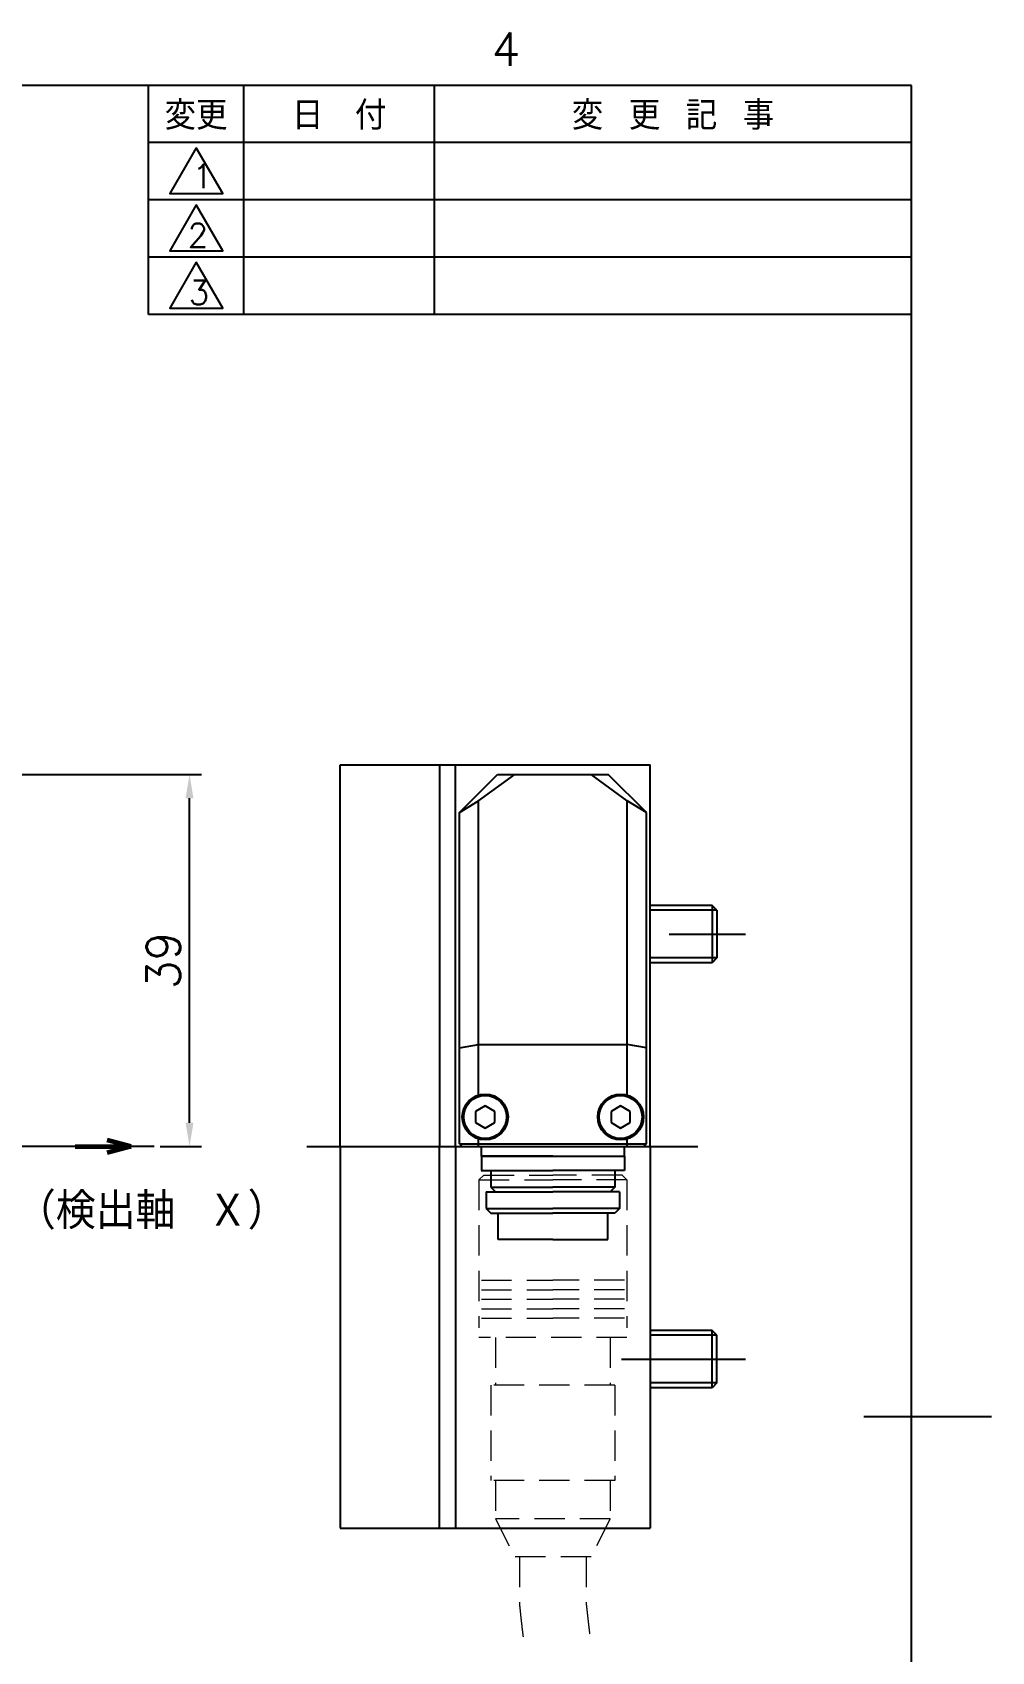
# Model space of a CAD drawing. Extents: x 0 to 418, y 0 to 295.
# Drawn here: x 317.8 to 418.4, y 122.8 to 292.6 of the extents above; entities that cross this region are included whole.
import ezdxf
from ezdxf.enums import TextEntityAlignment as Align

# ---------------------------------------------------------------- set-up
doc = ezdxf.new("R2010")
doc.units = 0
doc.header["$MEASUREMENT"] = 0
doc.linetypes.add('CENTER2', pattern=[28.575, 19.05, -3.175, 3.175, -3.175])
doc.linetypes.add('HIDDEN2', pattern=[4.7625, 3.175, -1.5875])
doc.layers.get('DEFPOINTS').update_dxf_attribs({"linetype": 'CONTINUOUS'})
for name, color, linetype in [('かくれ線', 11, 'HIDDEN2'), ('テキスト', 4, 'CONTINUOUS'), ('中心線', 1, 'CENTER2'), ('図面枠', 7, 'CONTINUOUS'), ('外形線', 3, 'CONTINUOUS'), ('外形補助線', 11, 'CONTINUOUS'), ('寸法', 4, 'CONTINUOUS')]:
    doc.layers.add(name, color=color, linetype=linetype)
doc.styles.get("Standard").update_dxf_attribs({"font": 'txt.shx', "bigfont": 'extfont2.shx'})
doc.dimstyles.get("Standard").update_dxf_attribs({"dimtxt": 3.5, "dimasz": 2.5, "dimexe": 1.25, "dimexo": 0.625, "dimgap": 1, "dimtad": 1, "dimdec": 4, "dimdsep": 46, "dimtxsty": 'STANDARD', "dimcen": 0, "dimadec": 0, "dimazin": 0, "dimtfac": 0.6, "dimtdec": 4, "dimtmove": 2, "dimatfit": 3, "dimfxl": 1, "dimtolj": 1, "dimarcsym": 0})

# ---------------------------------------------------------------- blocks, each defined once
blk = doc.blocks.new('*D252')
at = {"layer": 'DEFPOINTS', "color": 0}
for p in [(288.37, 214.78), (334.32, 214.78), (330.62, 175.78)]:
    blk.add_point(p, dxfattribs=at)
at = {"layer": '寸法', "color": 0, "lineweight": -2}
for p, q in [((288.99, 214.78), (335.57, 214.78)), ((334.32, 178.28), (334.32, 212.28)), ((331.24, 175.78), (335.57, 175.78))]:
    blk.add_line(p, q, dxfattribs=at)
at = {"layer": '寸法', "color": 0}
for points in [[(333.9, 212.28), (334.73, 212.28), (334.32, 214.78)], [(333.9, 178.28), (334.73, 178.28), (334.32, 175.78)]]:
    blk.add_solid(points, dxfattribs=at)
at = {"layer": '寸法', "color": 0, "insert": (331.57, 195.28), "char_height": 3.5, "attachment_point": 5, "rotation": 90}
blk.add_mtext('\\A1;39', dxfattribs=at)

msp = doc.modelspace()

# ---------------------------------------------------------------- linework, layer by layer
at = {"layer": 'かくれ線', "lineweight": 5}
for p, q in [((364.65837, 172.28563), (365.15837, 172.78563)), ((364.65837, 172.28563), (372.40837, 172.28563)), ((364.65837, 172.28563), (364.65837, 156.78563)), ((365.15837, 172.78563), (372.40837, 172.78563)), ((379.65837, 172.78563), (372.40837, 172.78563)), ((380.15837, 172.28563), (372.40837, 172.28563)), ((380.15837, 172.28563), (379.65837, 172.78563)), ((380.15837, 172.28563), (380.15837, 156.78563)), ((364.90837, 161.77632), (372.40837, 161.77632)), ((379.90837, 161.77632), (372.40837, 161.77632)), ((364.90837, 160.77632), (372.40837, 160.77632)), ((364.90837, 159.77632), (372.40837, 159.77632)), ((379.90837, 160.77632), (372.40837, 160.77632)), ((379.90837, 159.77632), (372.40837, 159.77632)), ((364.90837, 158.77632), (372.40837, 158.77632)), ((379.90837, 158.77632), (372.40837, 158.77632)), ((364.90837, 157.77632), (372.40837, 157.77632)), ((379.90837, 157.77632), (372.40837, 157.77632)), ((380.15837, 155.77632), (364.65837, 155.77632)), ((366.40837, 155.77632), (366.40837, 150.77632)), ((378.40837, 155.77632), (378.40837, 150.77632)), ((378.90837, 150.77632), (365.90837, 150.77632)), ((365.90837, 150.77632), (365.90837, 140.77632)), ((378.90837, 150.77632), (378.90837, 140.77632)), ((378.90837, 140.77632), (365.90837, 140.77632)), ((366.40837, 140.77632), (366.40837, 136.77632)), ((378.40837, 140.77632), (378.40837, 136.77632)), ((378.40837, 136.77632), (366.40837, 136.77632)), ((366.40837, 136.77632), (368.40837, 132.77632)), ((378.40837, 136.77632), (376.40837, 132.77632)), ((376.40837, 132.77632), (368.40837, 132.77632)), ((368.90837, 132.77632), (368.90837, 127.77632)), ((375.90837, 132.77632), (375.90837, 127.77632))]:
    msp.add_line(p, q, dxfattribs=at)
for points in [[(368.90884, 127.77658, 0), (368.91084, 127.74958, 0), (368.91384, 127.72258, 0), (368.91684, 127.69558, 0), (368.91884, 127.66958, 0), (368.92184, 127.64258, 0), (368.92484, 127.61558, 0), (368.92784, 127.58858, 0), (368.92984, 127.56258, 0), (368.93284, 127.53558, 0), (368.93584, 127.50858, 0), (368.93884, 127.48158, 0), (368.94084, 127.45558, 0), (368.94384, 127.42858, 0), (368.94684, 127.40158, 0), (368.94984, 127.37458, 0), (368.95184, 127.34858, 0), (368.95484, 127.32158, 0), (368.95784, 127.29458, 0), (368.96084, 127.26758, 0), (368.96284, 127.24158, 0), (368.96584, 127.21458, 0), (368.96884, 127.18758, 0), (368.97184, 127.16058, 0), (368.97484, 127.13358, 0), (368.97684, 127.10758, 0), (368.97984, 127.08058, 0), (368.98284, 127.05358, 0), (368.98584, 127.02658, 0), (368.98784, 127.00058, 0), (368.99084, 126.97358, 0), (368.99384, 126.94658, 0), (368.99684, 126.91958, 0), (368.99984, 126.89358, 0), (369.00184, 126.86658, 0), (369.00484, 126.83958, 0), (369.00784, 126.81258, 0), (369.01084, 126.78658, 0), (369.01384, 126.75958, 0), (369.01584, 126.73258, 0), (369.01884, 126.70558, 0), (369.02184, 126.67958, 0), (369.02484, 126.65258, 0), (369.02784, 126.62558, 0), (369.02984, 126.59858, 0), (369.03284, 126.57258, 0), (369.03584, 126.54558, 0), (369.03884, 126.51858, 0), (369.04184, 126.49158, 0), (369.04484, 126.46458, 0), (369.04784, 126.43858, 0), (369.04984, 126.41158, 0), (369.05284, 126.38458, 0), (369.05584, 126.35758, 0), (369.05884, 126.33158, 0), (369.06184, 126.30458, 0), (369.06484, 126.27758, 0), (369.06784, 126.25058, 0), (369.07084, 126.22458, 0), (369.07284, 126.19758, 0), (369.07584, 126.17058, 0), (369.07884, 126.14358, 0), (369.08184, 126.11758, 0), (369.08484, 126.09058, 0), (369.08784, 126.06358, 0), (369.09084, 126.03658, 0), (369.09384, 126.01058, 0), (369.09684, 125.98358, 0), (369.09984, 125.95658, 0), (369.10284, 125.92958, 0), (369.10584, 125.90358, 0), (369.10884, 125.87658, 0), (369.11184, 125.84958, 0), (369.11484, 125.82258, 0), (369.11784, 125.79658, 0), (369.12084, 125.76958, 0), (369.12384, 125.74258, 0), (369.12684, 125.71558, 0), (369.12984, 125.68858, 0), (369.13284, 125.66258, 0), (369.13584, 125.63558, 0), (369.13884, 125.60858, 0), (369.14184, 125.58158, 0), (369.14484, 125.55558, 0), (369.14784, 125.52858, 0), (369.15084, 125.50158, 0), (369.15384, 125.47458, 0), (369.15684, 125.44858, 0), (369.15984, 125.42158, 0), (369.16384, 125.39458, 0), (369.16684, 125.36758, 0), (369.16984, 125.34158, 0), (369.17284, 125.31458, 0), (369.17584, 125.28758, 0), (369.17884, 125.26058, 0), (369.18184, 125.23458, 0), (369.18584, 125.20758, 0), (369.18884, 125.18058, 0), (369.19184, 125.15358, 0), (369.19484, 125.12758, 0), (369.19784, 125.10058, 0), (369.20184, 125.07358, 0), (369.20484, 125.04658, 0), (369.20784, 125.02058, 0), (369.21084, 124.99358, 0), (369.21384, 124.96658, 0), (369.21784, 124.93958, 0), (369.22084, 124.91258, 0), (369.22384, 124.88658, 0), (369.22784, 124.85958, 0), (369.23084, 124.83258, 0), (369.23384, 124.80558, 0), (369.23784, 124.77958, 0), (369.24084, 124.75258, 0), (369.24384, 124.72558, 0), (369.24784, 124.69858, 0), (369.25084, 124.67258, 0), (369.25384, 124.64558, 0), (369.25784, 124.61858, 0), (369.26084, 124.59158, 0), (369.26484, 124.56558, 0), (369.26784, 124.53858, 0), (369.27084, 124.51158, 0), (369.27484, 124.48458, 0), (369.27784, 124.45858, 0), (369.28184, 124.43158, 0), (369.28484, 124.40458, 0), (369.28884, 124.37758, 0)], [(375.90884, 127.77658, 0), (375.91084, 127.75258, 0), (375.91384, 127.72758, 0), (375.91584, 127.70358, 0), (375.91884, 127.67958, 0), (375.92184, 127.65558, 0), (375.92384, 127.63158, 0), (375.92684, 127.60658, 0), (375.92984, 127.58258, 0), (375.93184, 127.55858, 0), (375.93484, 127.53458, 0), (375.93684, 127.51058, 0), (375.93984, 127.48558, 0), (375.94284, 127.46158, 0), (375.94484, 127.43758, 0), (375.94784, 127.41358, 0), (375.95084, 127.38958, 0), (375.95284, 127.36458, 0), (375.95584, 127.34058, 0), (375.95884, 127.31658, 0), (375.96084, 127.29258, 0), (375.96384, 127.26858, 0), (375.96684, 127.24358, 0), (375.96884, 127.21958, 0), (375.97184, 127.19558, 0), (375.97384, 127.17158, 0), (375.97684, 127.14758, 0), (375.97984, 127.12258, 0), (375.98184, 127.09858, 0), (375.98484, 127.07458, 0), (375.98784, 127.05058, 0), (375.98984, 127.02558, 0), (375.99284, 127.00158, 0), (375.99584, 126.97758, 0), (375.99784, 126.95358, 0), (376.00084, 126.92958, 0), (376.00384, 126.90458, 0), (376.00584, 126.88058, 0), (376.00884, 126.85658, 0), (376.01184, 126.83258, 0), (376.01384, 126.80858, 0), (376.01684, 126.78358, 0), (376.01984, 126.75958, 0), (376.02284, 126.73558, 0), (376.02484, 126.71158, 0), (376.02784, 126.68758, 0), (376.03084, 126.66258, 0), (376.03284, 126.63858, 0), (376.03584, 126.61458, 0), (376.03884, 126.59058, 0), (376.04084, 126.56658, 0), (376.04384, 126.54158, 0), (376.04684, 126.51758, 0), (376.04984, 126.49358, 0), (376.05184, 126.46958, 0), (376.05484, 126.44558, 0), (376.05784, 126.42058, 0), (376.05984, 126.39658, 0), (376.06284, 126.37258, 0), (376.06584, 126.34858, 0), (376.06884, 126.32458, 0), (376.07084, 126.29958, 0), (376.07384, 126.27558, 0), (376.07684, 126.25158, 0), (376.07984, 126.22758, 0), (376.08184, 126.20358, 0), (376.08484, 126.17858, 0), (376.08784, 126.15458, 0), (376.09084, 126.13058, 0), (376.09384, 126.10658, 0), (376.09584, 126.08258, 0), (376.09884, 126.05758, 0), (376.10184, 126.03358, 0), (376.10484, 126.00958, 0), (376.10684, 125.98558, 0), (376.10984, 125.96158, 0), (376.11284, 125.93758, 0), (376.11584, 125.91258, 0), (376.11884, 125.88858, 0), (376.12184, 125.86458, 0), (376.12384, 125.84058, 0), (376.12684, 125.81658, 0), (376.12984, 125.79158, 0), (376.13284, 125.76758, 0), (376.13584, 125.74358, 0), (376.13884, 125.71958, 0), (376.14084, 125.69558, 0), (376.14384, 125.67058, 0), (376.14684, 125.64658, 0), (376.14984, 125.62258, 0), (376.15284, 125.59858, 0), (376.15584, 125.57458, 0), (376.15884, 125.54958, 0), (376.16184, 125.52558, 0), (376.16484, 125.50158, 0), (376.16684, 125.47758, 0), (376.16984, 125.45358, 0), (376.17284, 125.42858, 0), (376.17584, 125.40458, 0), (376.17884, 125.38058, 0), (376.18184, 125.35658, 0), (376.18484, 125.33258, 0), (376.18784, 125.30758, 0), (376.19084, 125.28358, 0), (376.19384, 125.25958, 0), (376.19684, 125.23558, 0), (376.19984, 125.21158, 0), (376.20284, 125.18658, 0), (376.20584, 125.16258, 0), (376.20884, 125.13858, 0), (376.21184, 125.11458, 0), (376.21484, 125.09058, 0), (376.21784, 125.06558, 0), (376.22084, 125.04158, 0), (376.22384, 125.01758, 0), (376.22684, 124.99358, 0), (376.22984, 124.96958, 0), (376.23284, 124.94458, 0), (376.23584, 124.92058, 0), (376.23884, 124.89658, 0), (376.24184, 124.87258, 0), (376.24484, 124.84858, 0), (376.24784, 124.82358, 0), (376.25184, 124.79958, 0), (376.25484, 124.77558, 0), (376.25784, 124.75158, 0), (376.26084, 124.72758, 0), (376.26384, 124.70258, 0)]]:
    msp.add_polyline3d(points, dxfattribs=at)
at = {"layer": 'テキスト', "lineweight": 60}
for p, q in [((322.33626, 175.7689), (328.17723, 175.77632)), ((328.17723, 175.77632), (325.67606, 175.11083)), ((328.17723, 175.77632), (325.67841, 176.45058))]:
    msp.add_line(p, q, dxfattribs=at)
at = {"layer": '中心線'}
for p, q in [((384.60837, 198.05018), (392.60837, 198.05018)), ((330.61638, 175.77632), (212.66347, 175.77632)), ((346.60837, 175.77632), (387.60837, 175.77632)), ((379.60837, 153.50245), (392.60837, 153.50245))]:
    msp.add_line(p, q, dxfattribs=at)
at = {"layer": '図面枠'}
for p, q in [((410, 287), (20, 287)), ((330, 263), (330, 287)), ((340, 263), (340, 287)), ((360, 263), (360, 287)), ((410, 10), (410, 287)), ((410, 281), (330, 281)), ((410, 275), (330, 275)), ((410, 269), (330, 269)), ((410, 263), (330, 263)), ((405, 147.5), (418.4, 147.5))]:
    msp.add_line(p, q, dxfattribs=at)
for points in [[(335.02244, 280.46104), (332.25115, 275.66104), (337.79372, 275.66104)], [(335.02244, 274.46104), (332.25115, 269.66104), (337.79372, 269.66104)], [(335.02244, 268.46104), (332.25115, 263.66104), (337.79372, 263.66104)]]:
    msp.add_lwpolyline(points, close=True, dxfattribs=at)
at = {"layer": '外形線'}
for p, q in [((350.10837, 175.77632), (350.10837, 215.77632)), ((350.10837, 215.77632), (360.50837, 215.77632)), ((360.50837, 215.77632), (362.20837, 215.77632)), ((360.50837, 215.77632), (360.50837, 175.77632)), ((362.20837, 215.77632), (382.60837, 215.77632)), ((362.20837, 175.77632), (362.20837, 215.77632)), ((382.60837, 175.77632), (382.60837, 215.77632)), ((362.60837, 210.77632), (366.60837, 214.77632)), ((364.60837, 212.01772), (368.40837, 214.77632)), ((366.60837, 214.77632), (378.20837, 214.77632)), ((380.20837, 212.01772), (376.40837, 214.77632)), ((382.20837, 210.77632), (378.20837, 214.77632)), ((362.60837, 210.77632), (364.60837, 212.01772)), ((362.60837, 176.07632), (362.60837, 210.77632)), ((364.60837, 181.17197), (364.60837, 212.01772)), ((380.20837, 181.17197), (380.20837, 212.01772)), ((382.20837, 210.77632), (380.20837, 212.01772)), ((382.20837, 176.07632), (382.20837, 210.77632)), ((389.10837, 201.05018), (382.60837, 201.05018)), ((389.60837, 200.55018), (389.10837, 201.05018)), ((389.10837, 201.05018), (389.10837, 195.05018)), ((389.60837, 200.55018), (389.60837, 195.55018)), ((389.60837, 195.55018), (389.10837, 195.05018)), ((389.10837, 195.05018), (382.60837, 195.05018)), ((362.60837, 186.11889), (364.60837, 186.48209)), ((364.60837, 186.48209), (380.20837, 186.48209)), ((382.20837, 186.11889), (380.20837, 186.48209)), ((365.30837, 180.03102), (364.30837, 179.45367)), ((366.30837, 179.45367), (365.30837, 180.03102)), ((379.50837, 180.03102), (378.50837, 179.45367)), ((380.50837, 179.45367), (379.50837, 180.03102)), ((364.30837, 179.45367), (364.30837, 178.29897)), ((364.30837, 178.29897), (365.30837, 177.72162)), ((365.30837, 177.72162), (366.30837, 178.29897)), ((366.30837, 178.29897), (366.30837, 179.45367)), ((378.50837, 179.45367), (378.50837, 178.29897)), ((378.50837, 178.29897), (379.50837, 177.72162)), ((379.50837, 177.72162), (380.50837, 178.29897)), ((380.50837, 178.29897), (380.50837, 179.45367)), ((364.60837, 175.77632), (364.60837, 176.58067)), ((364.60837, 175.77632), (364.60837, 176.58067)), ((380.20837, 175.77632), (380.20837, 176.58067)), ((380.20837, 175.77632), (380.20837, 176.58067)), ((350.10837, 175.77632), (350.10837, 135.77632)), ((360.50837, 135.77632), (360.50837, 175.77632)), ((362.20837, 175.77632), (362.20837, 135.77632)), ((362.60837, 176.07632), (362.90837, 175.77632)), ((362.60837, 176.07632), (382.20837, 176.07632)), ((362.90837, 175.77632), (381.90837, 175.77632)), ((364.90837, 174.77632), (364.90837, 175.77632)), ((379.90837, 174.77632), (379.90837, 175.77632)), ((381.90837, 175.77632), (382.20837, 176.07632)), ((382.60837, 175.77632), (382.60837, 135.77632)), ((364.90215, 173.28563), (372.40215, 173.28563)), ((364.90837, 174.77632), (379.90837, 174.77632)), ((364.90837, 174.77632), (379.90837, 174.77632)), ((364.90837, 174.77632), (364.90837, 173.28563)), ((372.40837, 174.77632), (364.90837, 174.77632)), ((365.90837, 173.28563), (365.90837, 171.53563)), ((372.40837, 174.77632), (379.90837, 174.77632)), ((379.90837, 173.28563), (372.40837, 173.28563)), ((378.90837, 173.28563), (378.90837, 171.53563)), ((379.90837, 174.77632), (379.90837, 173.28563)), ((365.90837, 171.53563), (372.40837, 171.53563)), ((365.90837, 171.53563), (366.40837, 171.03563)), ((378.90837, 171.53563), (372.40837, 171.53563)), ((378.90837, 171.53563), (378.40837, 171.03563)), ((365.40837, 171.03563), (365.40837, 169.28563)), ((365.40837, 171.03563), (372.40837, 171.03563)), ((379.40837, 171.03563), (372.40837, 171.03563)), ((379.40837, 171.03563), (379.40837, 169.28563)), ((365.40837, 169.28563), (372.40837, 169.28563)), ((365.40837, 169.28563), (365.90837, 168.78563)), ((365.90837, 168.78563), (372.40837, 168.78563)), ((366.65837, 166.03563), (366.65837, 168.78563)), ((379.40837, 169.28563), (372.40837, 169.28563)), ((378.90837, 168.78563), (372.40837, 168.78563)), ((378.15837, 166.03563), (378.15837, 168.78563)), ((379.40837, 169.28563), (378.90837, 168.78563)), ((372.40837, 166.03563), (366.65837, 166.03563)), ((372.40837, 166.03563), (378.15837, 166.03563)), ((389.10837, 156.50245), (382.60837, 156.50245)), ((389.10837, 150.50245), (389.10837, 156.50245)), ((389.60837, 156.00245), (389.10837, 156.50245)), ((389.60837, 151.00245), (389.60837, 156.00245)), ((389.10837, 150.50245), (382.60837, 150.50245)), ((389.60837, 151.00245), (389.10837, 150.50245)), ((350.10837, 135.77632), (360.50837, 135.77632)), ((360.50837, 135.77632), (362.20837, 135.77632)), ((362.20837, 135.77632), (382.60837, 135.77632))]:
    msp.add_line(p, q, dxfattribs=at)
for centre, radius in [((365.30837, 178.87632), 2.4), ((365.30837, 178.87632), 2.25), ((379.50837, 178.87632), 2.4), ((379.50837, 178.87632), 2.25)]:
    msp.add_circle(centre, radius, dxfattribs=at)
at = {"layer": '外形補助線', "color": 11}
for p, q in [((389.60837, 200.55018), (382.60837, 200.55018)), ((389.60837, 195.55018), (382.60837, 195.55018)), ((389.60837, 156.00245), (382.60837, 156.00245)), ((389.60837, 151.00245), (382.60837, 151.00245))]:
    msp.add_line(p, q, dxfattribs=at)
at = {"layer": '寸法'}
msp.add_line((381.90837, 175.77632), (382.60837, 175.77632), dxfattribs=at)

# ---------------------------------------------------------------- texts
at = {"layer": 'テキスト'}
msp.add_text('（検出軸 Ｘ）', height=3.8, dxfattribs=at).set_placement((316.12064, 167.13397))
at = {"layer": '図面枠'}
for s, height, p in [('4', 3.5, (365.98179, 289.05118)), ('1', 2.5, (334.60629, 276.21188)), ('2', 2.5, (334.12162, 270.03027)), ('3', 2.5, (334.24279, 264.03027))]:
    msp.add_text(s, height=height, dxfattribs=at).set_placement(p)
for s, p in [('変更', (335, 284)), ('日\u3000付', (350, 284)), ('変 更 記 事', (385, 284))]:
    msp.add_text(s, height=3, dxfattribs=at).set_placement(p, align=Align.MIDDLE)

# ---------------------------------------------------------------- dimensions: what is measured, and where the dimension line sits
at = {"layer": '寸法'}
dim = msp.add_linear_dim(base=(334.31672, 214.77632), p1=(330.61638, 175.77632), p2=(288.36677, 214.77632), angle=90, dimstyle='STANDARD', dxfattribs=at)
dim.commit()
dim.dimension.update_dxf_attribs({"geometry": '*D252', "text_midpoint": (331.56672, 195.27632)})

doc.saveas('drawing.dxf')
